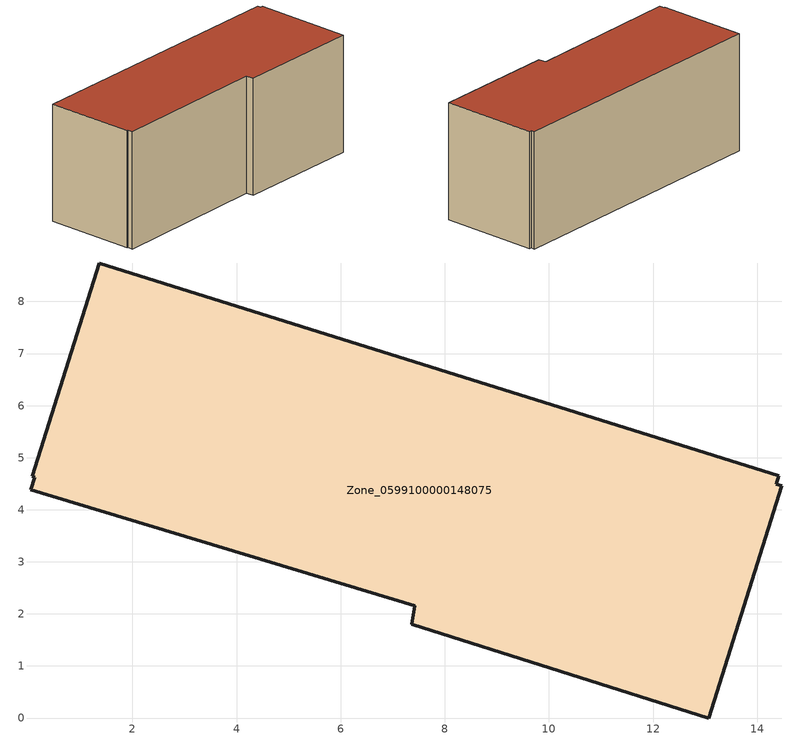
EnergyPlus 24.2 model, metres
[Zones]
Zone_0599100000148075
 floor ground (C_G): 7.42,2.16 0.05,4.38 0.12,4.63 0.08,4.64 1.36,8.74 14.41,4.65 14.36,4.49 14.47,4.46 13.07,0 7.36,1.8 z0.6
 wall outside (C_F): 7.36,1.8 13.07,0 14.47,4.46 14.36,4.49 14.41,4.65 1.36,8.74 0.08,4.64 0.12,4.63 0.05,4.38 7.42,2.16 7.36,1.8 z0.6:6.21
 roof outside (C_R): 0.05,4.38 7.42,2.16 7.36,1.8 13.07,0 14.47,4.46 14.36,4.49 14.41,4.65 1.36,8.74 0.08,4.64 0.12,4.63 z6.21
[BUILDING]
Pand.0599100000148075: North Axis=0; Terrain=City; Loads Convergence Tolerance Value=0.04; Temperature Convergence Tolerance Value=0.4; Solar Distribution=FullExterior; Maximum Number of Warmup Days=25; Minimum Number of Warmup Days=1
[Site:Location]
Rotterdam.The.Hague.AP_ZH_NLD Design_Conditions: Latitude=51.96; Longitude=4.45; Time Zone=1; Elevation=-4.5
[SITE:GROUNDTEMPERATURE:BUILDINGSURFACE]
18, 18, 18, 18, 18, 18, 18, 18, 18, 18, 18, 18
[MATERIAL] Thermal Absorptance=0.9; Solar Absorptance=0.7; Visible Absorptance=0.7
Name | Roughness | Thickness | Conductivity | Density | Specific Heat
G.TI.1965-1974 | MediumSmooth | 0.15 | 0.882353 | 540 | 1210
F.TI.1965-1974 | Rough | 0.3 | 0.697674 | 1920 | 840
R.TI.1965-1974 | MediumRough | 0.2 | 0.232558 | 1500 | 1000
[CONSTRUCTION]
C_G: G.TI.1965-1974
C_F: F.TI.1965-1974
C_R: R.TI.1965-1974
[ZONE]
Zone_0599100000148075: Type=1; Multiplier=1; Ceiling Height=Autocalculate; Volume=Autocalculate; Floor Area=autocalculate; Part of Total Floor Area=Yes
[ZONEINFILTRATION:DESIGNFLOWRATE]
Infil_Zone_0599100000148075: Zone or ZoneList or Space or SpaceList=Zone_0599100000148075; Schedule=AlwaysOn; Design Flow Rate Calculation Method=Flow/Area; Flow Rate per Floor Area=0.003; Constant Term Coefficient=1; Temperature Term Coefficient=0; Velocity Term Coefficient=0; Velocity Squared Term Coefficient=0
[HVACTEMPLATE:ZONE:IDEALLOADSAIRSYSTEM]
Zone_0599100000148075: Maximum Heating Supply Air Temperature=50; Minimum Cooling Supply Air Temperature=13; Maximum Heating Supply Air Humidity Ratio=0.0156; Minimum Cooling Supply Air Humidity Ratio=0.0077; Heating Limit=NoLimit; Cooling Limit=NoLimit; Dehumidification Control Type=ConstantSensibleHeatRatio; Cooling Sensible Heat Ratio=0.7; Dehumidification Setpoint=60; Humidification Control Type=None; Humidification Setpoint=30; Outdoor Air Method=None; Outdoor Air Flow Rate per Person=0.00944; Outdoor Air Flow Rate per Zone Floor Area=0; Outdoor Air Flow Rate per Zone=0; Demand Controlled Ventilation Type=None; Outdoor Air Economizer Type=NoEconomizer; Heat Recovery Type=None; Sensible Heat Recovery Effectiveness=0.7; Latent Heat Recovery Effectiveness=0.65
[ZONECONTROL:THERMOSTAT]
ThermostatControl_Zone_0599100000148075: Zone or ZoneList=Zone_0599100000148075; Control Type Schedule=DualSetpointControlType; Control 1=Thermostat_Zone_0599100000148075; Temperature Difference Between Cutout And Setpoint=0
[THERMOSTATSETPOINT:DUALSETPOINT]
Thermostat_Zone_0599100000148075: Heating Setpoint Temperature Schedule=HeatingSetpoint_Zone_0599100000148075; Cooling Setpoint Temperature Schedule=CoolingSetpoint_Zone_0599100000148075
[SCHEDULE:COMPACT]
HeatingSetpoint_Zone_0599100000148075: Through: 12/31, For: AllDays, Until: 24:00, 21
CoolingSetpoint_Zone_0599100000148075: Through: 12/31, For: AllDays, Until: 24:00, 24
DualSetpointControlType: Through: 12/31, For: AllDays, Until: 24:00, 4
AlwaysOn: Through: 12/31, For: AllDays, Until: 24:00, 1
